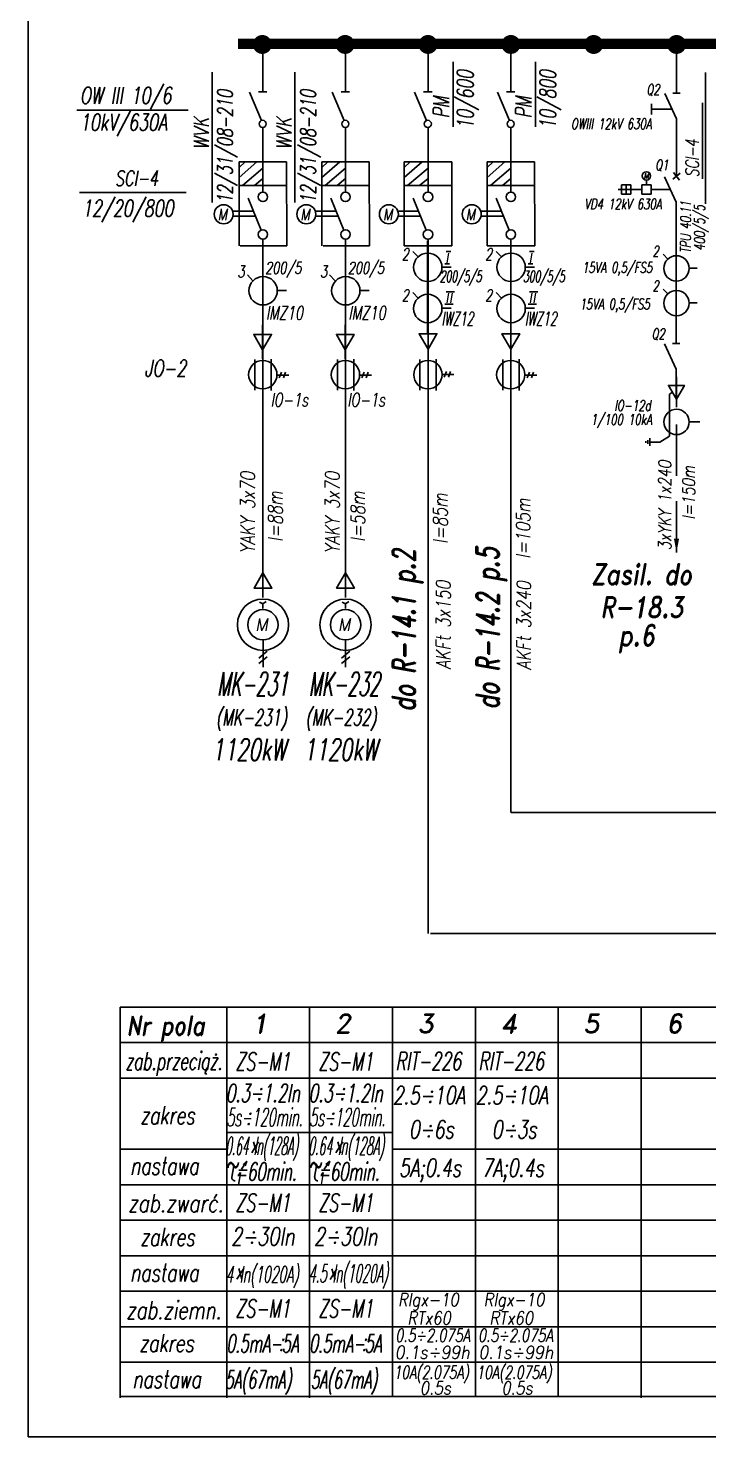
# Model space of a CAD drawing. Header units: millimetres. Extents: x 0 to 420, y 0 to 295.
# Drawn here: x 0 to 84.5, y 0 to 174.9 of the extents above; entities that cross this region are included whole.
import ezdxf
from ezdxf.enums import TextEntityAlignment as Align

# ---------------------------------------------------------------- set-up
doc = ezdxf.new("R2010")
doc.units = ezdxf.units.MM
doc.linetypes.add('HIDDEN', pattern=[9.525, 6.35, -3.175])
doc.layers.add('LINIE', color=7, linetype='Continuous')
doc.layers.add('STYKI', color=7, linetype='Continuous')
doc.styles.add('ROMAND', font='romand', dxfattribs={"width": 0.7, "oblique": 10, "height": 3.5})
doc.styles.add('ROMANS', font='romans', dxfattribs={"width": 0.7, "oblique": 10, "height": 3.8})

# ---------------------------------------------------------------- blocks, each defined once
blk = doc.blocks.new('3')
at = {"color": 7}
blk.add_line((0, 8.61), (0, -2.22), dxfattribs=at)
blk.add_line((3.06, 3.05), (4.99, 3.05))
blk.add_circle((0.05, 3), 3)
blk = doc.blocks.new('5')
for p, q in [((-3.19, 0), (0, 0)), ((0, 0.92), (0, -0.86)), ((7.51, 0), (10.42, 0))]:
    blk.add_line(p, q)
blk.add_circle((6.76, 0.04), 0.75)
at = {"layer": 'STYKI'}
blk.add_line((0.07, 2.82), (6.07, 0.32), dxfattribs=at)
blk = doc.blocks.new('*U6')
at = {"color": 0}
mesh = blk.add_polyface(dxfattribs=at)
corners = [(0, 0), (3.75, 6.51), (-3.76, 6.5)]
mesh.append_faces([[corners[k] for k in face] for face in [(0, 1, 2)]], dxfattribs={"color": 0})
blk = doc.blocks.new('6')
at = {"color": 7}
blk.add_line((-0.47, 6.02), (-0.47, -1.14), dxfattribs=at)
at = {"xscale": 0.5, "yscale": 0.5, "zscale": 0.5}
blk.add_blockref('*U6', (-0.47, 0.77), dxfattribs=at)

msp = doc.modelspace()

# ---------------------------------------------------------------- linework, layer by layer
for p, q in [((0, 295), (0, 0)), ((0, 0), (420, 0))]:
    msp.add_line(p, q)
at = {"color": 7}
for p, q in [((29.15, 172.84), (29.15, 166.96)), ((39.42, 172.84), (39.42, 166.96)), ((49.66, 172.84), (49.66, 166.96)), ((49.66, 172.84), (49.66, 166.96)), ((59.95, 172.84), (59.95, 166.96)), ((80.54, 172.04), (80.54, 166.8)), ((52.77, 162.63), (52.77, 170.69)), ((63.01, 162.63), (63.01, 170.69)), ((22.86, 169.41), (22.86, 153.22)), ((29.15, 168.43), (29.15, 166.95)), ((33.13, 169.41), (33.13, 153.22)), ((39.42, 168.43), (39.42, 166.95)), ((49.66, 168.43), (49.66, 166.95)), ((80.54, 168.47), (80.54, 166.8)), ((80.54, 168.11), (80.54, 166.79)), ((84.11, 169.38), (84.11, 153.05)), ((80.05, 166.8), (80.98, 166.8)), ((6.04, 164.69), (14.1, 164.69)), ((11.82, 164.69), (19.89, 164.69)), ((77.43, 165.46), (77.43, 164.15)), ((83.75, 156.18), (83.75, 165.6)), ((80.51, 156.48), (80.51, 163.62)), ((29.15, 162.53), (29.15, 154.51)), ((39.42, 162.53), (39.42, 154.51)), ((49.66, 162.53), (49.66, 154.51)), ((59.95, 162.53), (59.95, 154.51)), ((26.21, 158.26), (32.09, 158.26)), ((28.42, 158.26), (26.21, 156.31)), ((26.95, 158.26), (26.21, 157.58)), ((26.21, 147.85), (26.21, 158.26)), ((29.15, 157.48), (26.61, 155.32)), ((29.15, 159.08), (29.15, 154.51)), ((32.09, 158.26), (32.11, 147.85)), ((37.22, 158.26), (36.48, 157.58)), ((38.69, 158.26), (36.48, 156.31)), ((36.48, 158.26), (42.36, 158.26)), ((36.48, 147.85), (36.48, 158.26)), ((39.42, 157.48), (36.88, 155.32)), ((39.42, 159.08), (39.42, 154.51)), ((42.36, 158.26), (42.38, 147.85)), ((47.46, 158.26), (46.72, 157.58)), ((46.72, 158.26), (52.6, 158.26)), ((48.93, 158.26), (46.72, 156.31)), ((46.72, 147.85), (46.72, 158.26)), ((49.66, 157.48), (47.12, 155.32)), ((49.66, 159.08), (49.66, 154.51)), ((52.6, 158.26), (52.62, 147.85)), ((57.75, 158.26), (57.01, 157.58)), ((59.22, 158.26), (57.01, 156.31)), ((57.01, 147.85), (57.01, 158.26)), ((57.01, 158.26), (62.89, 158.26)), ((59.95, 157.48), (57.41, 155.32)), ((59.95, 159.08), (59.95, 154.51)), ((62.27, 158.26), (62.89, 158.26)), ((62.89, 158.26), (62.91, 147.85)), ((29.15, 156.19), (28.1, 155.32)), ((39.42, 156.19), (38.37, 155.32)), ((49.66, 156.19), (48.61, 155.32)), ((59.95, 156.19), (58.9, 155.32)), ((76.79, 155.42), (76.79, 156)), ((80.98, 156.85), (80.05, 156.1)), ((80.14, 156.94), (80.89, 156.01)), ((6.36, 154.48), (16.94, 154.48)), ((15.48, 154.48), (19.62, 154.48)), ((26.21, 155.32), (32.09, 155.32)), ((36.48, 155.32), (42.36, 155.32)), ((46.72, 155.32), (52.6, 155.32)), ((46.72, 155.32), (52.6, 155.32)), ((57.01, 155.32), (62.89, 155.32)), ((73.69, 155.42), (74.85, 155.42)), ((73.69, 154.26), (73.69, 155.42)), ((73.69, 154.26), (74.85, 154.26)), ((74.85, 154.26), (74.85, 155.42)), ((76.22, 155.42), (77.37, 155.42)), ((76.22, 154.26), (76.22, 155.42)), ((76.22, 154.26), (77.37, 154.26)), ((77.37, 154.26), (77.37, 155.42)), ((25.39, 152.15), (28, 152.15)), ((35.66, 152.15), (38.27, 152.15)), ((45.91, 152.15), (48.52, 152.15)), ((56.2, 152.15), (58.81, 152.15)), ((80.48, 135.73), (80.48, 153.3)), ((25.43, 151.51), (28.26, 151.51)), ((35.69, 151.51), (38.53, 151.51)), ((45.95, 151.51), (48.79, 151.51)), ((56.24, 151.51), (59.08, 151.51)), ((29.15, 148.67), (29.15, 146.91)), ((29.15, 148.67), (29.15, 127.9)), ((39.42, 148.67), (39.42, 146.91)), ((39.42, 148.67), (39.42, 127.9)), ((49.66, 148.67), (49.66, 146.91)), ((49.66, 148.67), (49.66, 127.27)), ((59.95, 148.67), (59.95, 146.91)), ((59.95, 148.67), (59.95, 127.27)), ((32.11, 147.85), (26.35, 147.85)), ((42.38, 147.85), (36.62, 147.85)), ((46.86, 147.85), (46.72, 147.85)), ((52.62, 147.85), (46.86, 147.85)), ((48.46, 146.43), (47.78, 147.15)), ((51.93, 147.12), (52.48, 147.12)), ((57.15, 147.85), (57.01, 147.85)), ((62.91, 147.85), (57.15, 147.85)), ((58.81, 146.43), (58.13, 147.15)), ((62.27, 147.12), (62.83, 147.12)), ((51.75, 145.59), (52.31, 145.59)), ((62.1, 145.59), (62.66, 145.59)), ((79.47, 146.15), (78.87, 146.8)), ((27.92, 143.51), (27.23, 144.24)), ((38.12, 143.51), (37.44, 144.24)), ((48.46, 141.31), (47.78, 142.04)), ((51.93, 142.12), (52.48, 142.12)), ((52.4, 142.12), (52.95, 142.12)), ((58.81, 141.31), (58.13, 142.04)), ((62.27, 142.12), (62.83, 142.12)), ((62.74, 142.12), (63.3, 142.12)), ((79.47, 141.84), (78.87, 142.48)), ((51.75, 140.59), (52.31, 140.59)), ((52.22, 140.59), (52.78, 140.59)), ((62.1, 140.59), (62.66, 140.59)), ((62.57, 140.59), (63.13, 140.59)), ((82.09, 140.75), (83.11, 140.75)), ((29.15, 134.73), (29.15, 128.93)), ((39.41, 134.73), (39.41, 128.93)), ((49.66, 134.73), (49.66, 128.93)), ((59.95, 134.73), (59.95, 128.93)), ((80.01, 135.73), (80.95, 135.73)), ((28.14, 133.74), (28.14, 129.91)), ((30.18, 133.77), (30.18, 129.89)), ((38.4, 133.74), (38.4, 129.91)), ((40.44, 133.77), (40.44, 129.89)), ((48.65, 133.74), (48.65, 129.91)), ((50.69, 133.77), (50.69, 129.89)), ((58.94, 133.74), (58.94, 129.91)), ((60.98, 133.77), (60.98, 129.89)), ((30.92, 131.8), (32.39, 131.8)), ((31.45, 132.17), (31.17, 131.45)), ((31.95, 132.17), (31.71, 131.45)), ((41.18, 131.8), (42.66, 131.8)), ((41.72, 132.17), (41.44, 131.45)), ((42.22, 132.17), (41.97, 131.45)), ((51.41, 131.87), (52.88, 131.87)), ((51.94, 132.24), (51.66, 131.52)), ((52.44, 132.24), (52.2, 131.52)), ((61.72, 131.8), (63.19, 131.8)), ((62.25, 132.17), (61.97, 131.45)), ((62.75, 132.17), (62.51, 131.45)), ((80.5, 132.53), (80.5, 128.99)), ((80.02, 129.67), (79.66, 129.42)), ((79.66, 129.42), (79.66, 124.23)), ((29.15, 127.9), (29.16, 127.27)), ((39.42, 127.9), (39.42, 125.8)), ((29.16, 127.27), (29.16, 111.1)), ((39.42, 127.27), (39.42, 111.1)), ((49.66, 127.27), (49.66, 111.1)), ((59.95, 127.27), (59.95, 111.1)), ((82.1, 125.98), (83.42, 125.98)), ((79.66, 124.23), (78.45, 123.49)), ((76.71, 123.6), (76.71, 123.37)), ((76.97, 123.72), (76.97, 123.26)), ((77.23, 123.95), (77.23, 123.02)), ((78.45, 123.49), (77.23, 123.49)), ((29.16, 111.1), (29.16, 108.16)), ((39.42, 111.1), (39.42, 108.16)), ((49.66, 111.1), (49.66, 108.16)), ((59.95, 111.1), (59.95, 108.16)), ((59.95, 109.63), (59.95, 103.75)), ((49.66, 108.16), (49.66, 87.58)), ((59.95, 108.16), (59.95, 87.58)), ((29.16, 103.39), (28.73, 103.63)), ((29.16, 103.39), (29.56, 103.69)), ((29.16, 102.84), (29.16, 103.39)), ((39.42, 103.39), (38.99, 103.63)), ((39.42, 103.39), (39.81, 103.69)), ((39.42, 102.84), (39.42, 103.39)), ((29.18, 98.95), (29.18, 95.53)), ((39.43, 98.95), (39.43, 95.53)), ((29.7, 97.51), (28.66, 96.67)), ((29.7, 96.83), (28.66, 95.98)), ((39.95, 97.51), (38.91, 96.67)), ((39.95, 96.83), (38.91, 95.98)), ((49.66, 87.58), (49.66, 90.52)), ((59.95, 87.58), (59.95, 90.52)), ((11.44, 53.35), (11.44, 4.84)), ((11.44, 53.35), (209.89, 53.35)), ((24.67, 53.35), (24.67, 4.84)), ((34.96, 53.35), (34.96, 4.84)), ((45.25, 53.35), (45.25, 5)), ((55.54, 53.35), (55.54, 5)), ((65.83, 53.35), (65.83, 5)), ((76.12, 53.35), (76.12, 4.84)), ((11.44, 48.94), (209.89, 48.94)), ((11.44, 44.53), (209.89, 44.53)), ((24.67, 37.79), (34.96, 37.79)), ((34.96, 37.79), (45.25, 37.79)), ((11.44, 35.71), (24.67, 35.71)), ((21.73, 35.71), (24.67, 35.71)), ((45.25, 35.71), (189.31, 35.71)), ((45.25, 35.71), (189.31, 35.71)), ((25.53, 33.66), (25.29, 32.23)), ((26.49, 33.24), (27.16, 34.23)), ((27.16, 34.23), (26.69, 33.82)), ((27.16, 34.23), (26.95, 33.64)), ((35.82, 33.66), (35.58, 32.23)), ((36.78, 33.24), (37.45, 34.23)), ((37.45, 34.23), (36.98, 33.82)), ((37.45, 34.23), (37.24, 33.64)), ((11.44, 31.3), (209.89, 31.3)), ((11.44, 26.89), (199.6, 26.89)), ((21.73, 26.89), (209.89, 26.89)), ((11.44, 22.48), (209.89, 22.48)), ((21.73, 22.48), (189.31, 22.48)), ((11.44, 18.07), (209.89, 18.07)), ((11.44, 13.66), (199.6, 13.66)), ((21.73, 13.66), (209.89, 13.66)), ((11.44, 9.25), (189.31, 9.25)), ((21.73, 9.25), (189.31, 9.25)), ((11.44, 5), (209.89, 5))]:
    msp.add_line(p, q, dxfattribs=at)
at = {"color": 7, "linetype": 'HIDDEN'}
for p, q in [((73.27, 154.84), (76.22, 154.84)), ((74.27, 154.26), (74.27, 155.42)), ((80.51, 125.66), (80.51, 109.62))]:
    msp.add_line(p, q, dxfattribs=at)
at = {"const_width": 1.3}
msp.add_lwpolyline([(26.06, 172.93), (114.18, 172.93)], dxfattribs=at)
at = {"color": 7}
for points, const_width in [([(28.48, 172.84, 1), (29.68, 172.84, 1)], 1.15), ([(28.55, 172.84, 1), (29.61, 172.84, 1)], 1), ([(38.77, 172.84, 1), (39.97, 172.84, 1)], 1.15), ([(49.06, 172.84, 1), (50.26, 172.84, 1)], 1.15), ([(59.35, 172.84, 1), (60.55, 172.84, 1)], 1.15), ([(69.64, 172.84, 1), (70.84, 172.84, 1)], 1.15), ([(79.93, 172.84, 1), (81.13, 172.84, 1)], 1.15)]:
    msp.add_lwpolyline(points, format="xyb", close=True, dxfattribs=dict(at, const_width=const_width))
for centre, radius in [((76.79, 156.52), 0.524), ((29.15, 153.92), 0.588), ((39.41, 153.92), 0.588), ((49.66, 153.92), 0.588), ((59.95, 153.92), 0.588), ((24.28, 151.76), 1.18), ((34.55, 151.76), 1.18), ((44.8, 151.76), 1.18), ((55.09, 151.76), 1.18), ((29.15, 149.26), 0.588), ((39.42, 149.26), 0.588), ((49.66, 149.26), 0.588), ((59.95, 149.26), 0.588), ((80.52, 140.73), 1.57), ((29.14, 131.85), 1.76), ((39.41, 131.85), 1.76), ((49.65, 131.85), 1.76), ((59.94, 131.85), 1.76), ((80.53, 125.98), 1.57), ((29.16, 100.81), 3.18), ((39.42, 100.81), 3.18), ((29.16, 100.81), 1.88), ((39.42, 100.81), 1.88)]:
    msp.add_circle(centre, radius, dxfattribs=at)
for centre in [(25.7, 32.18), (35.99, 32.18)]:
    msp.add_arc(centre, 0.405, 167.7589, 270.154, dxfattribs=at)
msp.add_solid([(80.52, 109.83), (80.2, 111.5), (80.85, 111.5)], dxfattribs=at)
at = {"layer": 'LINIE', "color": 7}
for p, q in [((79.87, 164.8), (77.43, 164.8)), ((79.75, 154.84), (77.37, 154.84)), ((49.66, 92.5), (49.66, 62.5)), ((59.95, 92.5), (59.95, 77.5)), ((59.98, 77.5), (320.73, 77.5)), ((219.98, 62.5), (49.98, 62.5))]:
    msp.add_line(p, q, dxfattribs=at)
at = {"layer": 'STYKI', "color": 7}
for p, q in [((79.06, 166.76), (80.51, 163.62)), ((79.02, 156.41), (80.48, 153.27)), ((27.32, 153.78), (28.94, 149.8)), ((37.59, 153.78), (39.2, 149.8)), ((47.83, 153.78), (49.45, 149.8)), ((58.12, 153.78), (59.74, 149.8)), ((79.05, 135.68), (80.5, 132.53))]:
    msp.add_line(p, q, dxfattribs=at)

# ---------------------------------------------------------------- block references
at = {"color": 7, "zscale": 0.5879999999999999}
for name, p, xscale, yscale, rotation in [('5', (29.15, 166.96), -0.5879999999999939, 0.5879999999999939, 90), ('5', (39.42, 166.96), -0.5879999999999939, 0.5879999999999939, 90), ('5', (49.66, 166.96), -0.5879999999999939, 0.5879999999999939, 90), ('5', (59.95, 166.96), -0.5879999999999939, 0.5879999999999939, 90), ('6', (28.89, 107.72), 0.5879999999999999, 0.5879999999999999, 180), ('6', (39.14, 107.72), 0.5879999999999999, 0.5879999999999999, 180)]:
    msp.add_blockref(name, p, dxfattribs=dict(at, xscale=xscale, yscale=yscale, rotation=rotation))
at = {"color": 7}
for name, p, xscale, yscale, zscale in [('3', (49.6, 143.42), 0.5879999999999999, 0.5879999999999999, 0.5879999999999999), ('3', (59.95, 143.42), 0.5879999999999999, 0.5879999999999999, 0.5879999999999999), ('3', (80.49, 143.47), 0.523908, 0.523908, 0.523908), ('3', (29.15, 140.5), 0.5879999999999999, 0.5879999999999999, 0.5879999999999999), ('3', (39.42, 140.5), 0.5879999999999999, 0.5879999999999999, 0.5879999999999999), ('3', (49.6, 138.3), 0.5879999999999999, 0.5879999999999999, 0.5879999999999999), ('3', (59.95, 138.3), 0.5879999999999999, 0.5879999999999999, 0.5879999999999999), ('6', (29.4, 134.48), 0.5879999999999999, 0.5879999999999999, 0.5879999999999999), ('6', (39.66, 134.48), 0.5879999999999999, 0.5879999999999999, 0.5879999999999999), ('6', (49.94, 134.57), 0.5879999999999999, 0.5879999999999999, 0.5879999999999999), ('6', (60.23, 134.57), 0.5879999999999999, 0.5879999999999999, 0.5879999999999999), ('6', (80.76, 128.41), 0.523908, 0.523908, 0.523908)]:
    msp.add_blockref(name, p, dxfattribs=dict(at, xscale=xscale, yscale=yscale, zscale=zscale))

# ---------------------------------------------------------------- texts
at = {"color": 7, "oblique": 10}
for s, height, rotation, style, width, p in [('10/600', 2, 90, 'ROMAND', 0.7, (55.29, 162.31)), ('10/800', 2, 90, 'ROMAND', 0.7, (65.54, 162.31)), ('12/31/08-210', 1.88, 90, 'ROMAND', 0.7, (25.39, 153.09)), ('12/31/08-210', 1.88, 90, 'ROMAND', 0.7, (35.71, 153.09)), ('PM', 2, 90, 'ROMAND', 0.7, (52.29, 163.66)), ('PM', 2, 90, 'ROMAND', 0.7, (62.53, 163.66)), ('WVK', 1.88, 90, 'ROMAND', 0.8, (22.45, 159.76)), ('WVK', 1.88, 90, 'ROMAND', 0.8, (32.72, 159.76)), ('SCI-4', 1.65, 90, 'ROMAND', 0.7, (83.28, 156.36)), ('SCI-4', 1.882, 0.2084, 'ROMAND', 0.7, (10.78, 155.28)), ('TPU 40.11', 1.31, 90, 'ROMANS', 0.7, (82.31, 146.93)), ('400/5/5', 1.31, 90, 'ROMANS', 0.7, (84.04, 147.24)), ('3xYKY 1x240', 1.5717, 90, 'ROMANS', 0.8, (79.85, 110.03)), ('YAKY 3x70', 1.764, 90, 'ROMANS', 0.8, (28.15, 109.63)), ('YAKY 3x70', 1.764, 90, 'ROMANS', 0.8, (38.67, 109.63)), ('l=150m', 1.572, 90, 'ROMANS', 0.8, (82.82, 113.86)), ('l=88m', 1.764, 90, 'ROMANS', 0.8, (31.58, 111.1)), ('l=58m', 1.764, 90, 'ROMANS', 0.8, (41.83, 111.1)), ('l=85m', 1.764, 90, 'ROMANS', 0.8, (52.07, 110.85)), ('l=105m', 1.764, 90, 'ROMANS', 0.8, (62.36, 109.01)), ('do R-14.1 p.2', 2.8224, 90, 'ROMAND', 0.7, (48.06, 90.02)), ('do R-14.2 p.5', 2.8224, 90, 'ROMAND', 0.7, (58.48, 90.28)), ('AKFt 3x150', 1.764, 90, 'ROMANS', 0.8, (52.45, 95.26)), ('AKFt 3x240', 1.764, 90, 'ROMANS', 0.8, (62.45, 95.19))]:
    msp.add_text(s, height=height, rotation=rotation, dxfattribs=dict(at, style=style, width=width)).set_placement(p)
for s, height, style, width, p in [('OW III 10/6', 2.058, 'ROMAND', 0.7, (6.43, 165.49)), ('Q2', 1.31, 'ROMANS', 0.7, (76.78, 166.6)), ('10kV/630A', 2.058, 'ROMAND', 0.7, (6.43, 162.16)), ('OWIII 12kV 630A', 1.3098, 'ROMANS', 0.7, (67.41, 162.34)), ('Q1', 1.31, 'ROMANS', 0.7, (77.88, 157.22)), ('M', 0.672, 'ROMANS', 0.8, (76.44, 156.21)), ('12/20/800', 2.058, 'ROMAND', 0.7, (6.69, 151.48)), ('M', 1.41, 'ROMANS', 0.8, (23.53, 151.02)), ('M', 1.41, 'ROMANS', 0.8, (33.8, 151.02)), ('M', 1.41, 'ROMANS', 0.8, (44.06, 151.02)), ('M', 1.41, 'ROMANS', 0.8, (54.35, 151.02)), ('VD4 12kV 630A', 1.3098, 'ROMANS', 0.7, (69.08, 152.38)), ('2', 1.47, 'ROMANS', 0.7, (46.4, 146.07)), ('I', 1.2, 'ROMANS', 0.7, (51.85, 145.75)), ('2', 1.47, 'ROMANS', 0.7, (56.75, 146.07)), ('I', 1.2, 'ROMANS', 0.7, (62.2, 145.75)), ('2', 1.31, 'ROMANS', 0.7, (77.55, 146.53)), ('3', 1.47, 'ROMANS', 0.7, (25.99, 143.93)), ('200/5', 1.47, 'ROMANS', 0.7, (29.44, 144.36)), ('3', 1.47, 'ROMANS', 0.7, (36.26, 143.93)), ('200/5', 1.47, 'ROMANS', 0.7, (39.71, 144.36)), ('15VA 0,5/FS5', 1.3098, 'ROMANS', 0.7, (68.79, 144.5)), ('200/5/5', 1.4, 'ROMANS', 0.6, (51.12, 143.35)), ('300/5/5', 1.4, 'ROMANS', 0.6, (61.46, 143.35)), ('2', 1.31, 'ROMANS', 0.7, (77.55, 142.22)), ('2', 1.47, 'ROMANS', 0.7, (46.4, 140.96)), ('I', 1.2, 'ROMANS', 0.7, (51.85, 140.76)), ('I', 1.2, 'ROMANS', 0.7, (52.32, 140.76)), ('2', 1.47, 'ROMANS', 0.7, (56.75, 140.96)), ('I', 1.2, 'ROMANS', 0.7, (62.2, 140.76)), ('I', 1.2, 'ROMANS', 0.7, (62.67, 140.76)), ('IMZ10', 1.68, 'ROMAND', 0.7, (29.51, 138.68)), ('IMZ10', 1.68, 'ROMAND', 0.7, (39.77, 138.68)), ('15VA 0,5/FS5', 1.3098, 'ROMANS', 0.7, (68.49, 139.96)), ('IWZ12', 1.68, 'ROMAND', 0.6, (51.33, 137.97)), ('IWZ12', 1.68, 'ROMAND', 0.6, (61.67, 137.97)), ('Q2', 1.31, 'ROMANS', 0.7, (77.43, 136.26)), ('JO-2', 2.058, 'ROMAND', 0.7, (14.45, 131.62)), ('IO-1s', 1.68, 'ROMAND', 0.7, (30.09, 127.89)), ('IO-1s', 1.68, 'ROMAND', 0.7, (39.63, 127.89)), ('IO-12d', 1.31, 'ROMANS', 0.7, (72.8, 127.37)), ('1/100 10kA', 1.31, 'ROMANS', 0.7, (69.87, 125.63)), ('Zasil. do', 2.586, 'ROMAND', 0.8, (69.92, 105.79)), ('R-18.3', 2.586, 'ROMAND', 0.8, (71.07, 101.69)), ('p.6', 2.586, 'ROMAND', 0.8, (73.29, 98.21)), ('Nr pola', 2.352, 'ROMAND', 0.8, (12.22, 49.88)), ('ZS-M1', 2.234, 'ROMANS', 0.65, (25.73, 45.46)), ('ZS-M1', 2.234, 'ROMANS', 0.65, (36.02, 45.46)), ('RIT-226', 2.234, 'ROMANS', 0.65, (45.63, 45.53)), ('RIT-226', 2.234, 'ROMANS', 0.65, (55.92, 45.53)), ('0.3-1.2In', 2.234, 'ROMANS', 0.63, (24.54, 41.56)), ('0.3-1.2In', 2.234, 'ROMANS', 0.63, (34.83, 41.56)), (':', 2.23, 'ROMANS', 0.7, (28.37, 41.81)), (':', 2.23, 'ROMANS', 0.7, (38.66, 41.81)), ('2.5-10A', 2.234, 'ROMANS', 0.7, (45.29, 41.28)), (':', 2.23, 'ROMANS', 0.7, (49.58, 41.48)), ('2.5-10A', 2.234, 'ROMANS', 0.7, (55.58, 41.28)), (':', 2.23, 'ROMANS', 0.7, (59.87, 41.48)), ('zakres', 2.234, 'ROMANS', 0.7, (13.9, 38.8)), ('5s-120min.', 2.234, 'ROMANS', 0.52, (24.61, 38.55)), (':', 2.23, 'ROMANS', 0.7, (27.03, 38.74)), ('5s-120min.', 2.234, 'ROMANS', 0.52, (34.9, 38.55)), (':', 2.23, 'ROMANS', 0.7, (37.32, 38.74)), ('0-6s', 2.234, 'ROMANS', 0.7, (47.29, 37.05)), (':', 2.23, 'ROMANS', 0.7, (49.4, 37.21)), ('0-3s', 2.234, 'ROMANS', 0.7, (57.58, 37.05)), (':', 2.23, 'ROMANS', 0.7, (59.69, 37.21)), ('0.64 In(128A)', 2.2344, 'ROMANS', 0.43, (24.46, 34.99)), ('0.64 In(128A)', 2.2344, 'ROMANS', 0.45, (34.75, 34.99)), ('x', 2, 'ROMANS', 0.65, (27.6, 35.27)), ('x', 2, 'ROMANS', 0.65, (38.06, 35.27)), ('nastawa', 2.234, 'ROMANS', 0.7, (12.67, 32.53)), ('~', 2.23, 'ROMANS', 0.7, (24.51, 32.77)), ('  =60min.', 2.234, 'ROMANS', 0.6, (23.86, 31.81)), ('~', 2.23, 'ROMANS', 0.7, (34.8, 32.77)), ('  =60min.', 2.234, 'ROMANS', 0.6, (34.15, 31.81)), ('5A;0.4s', 2.234, 'ROMANS', 0.7, (46.05, 32.29)), ('7A;0.4s', 2.234, 'ROMANS', 0.7, (56.34, 32.29)), ('1', 1.5, 'ROMANS', 0.7, (25.61, 31.3)), ('1', 1.5, 'ROMANS', 0.7, (25.6, 31.3)), ('1', 1.5, 'ROMANS', 0.7, (35.9, 31.3)), ('1', 1.5, 'ROMANS', 0.7, (35.89, 31.3)), ('ZS-M1', 2.234, 'ROMANS', 0.65, (25.73, 27.94)), ('ZS-M1', 2.234, 'ROMANS', 0.65, (36.02, 27.94)), ('zakres', 2.234, 'ROMANS', 0.7, (13.9, 23.69)), ('2-30In', 2.234, 'ROMANS', 0.73, (25.2, 23.76)), (':', 2.23, 'ROMANS', 0.7, (27.45, 24.01)), ('2-30In', 2.234, 'ROMANS', 0.73, (35.49, 23.76)), (':', 2.23, 'ROMANS', 0.7, (37.74, 24.01)), ('nastawa', 2.234, 'ROMANS', 0.7, (12.67, 19.27)), ('4 In(1020A)', 2, 'ROMANS', 0.56, (24.52, 19.17)), ('4.5 In(1020A)', 2.2344, 'ROMANS', 0.47, (34.81, 19.17)), ('x', 2, 'ROMANS', 0.65, (25.76, 19.56)), ('x', 2, 'ROMANS', 0.65, (37.33, 19.51)), ('RIgx-10', 1.588, 'ROMANS', 0.85, (45.92, 16.23)), ('RIgx-10', 1.588, 'ROMANS', 0.85, (56.55, 16.23)), ('ZS-M1', 2.234, 'ROMANS', 0.65, (25.73, 14.81)), ('ZS-M1', 2.234, 'ROMANS', 0.65, (36.02, 14.81)), ('RTx60', 1.588, 'ROMANS', 0.85, (47.08, 13.95)), ('RTx60', 1.588, 'ROMANS', 0.85, (57.29, 13.95)), ('zakres', 2.234, 'ROMANS', 0.7, (13.79, 10.53)), ('0.5mA-5A', 2.234, 'ROMANS', 0.58, (24.61, 10.48)), ('0.5mA-5A', 2.234, 'ROMANS', 0.58, (34.9, 10.48)), (':', 1.59, 'ROMANS', 0.85, (48.48, 11.95)), (':', 1.59, 'ROMANS', 0.85, (58.8, 11.95)), (':', 2.23, 'ROMANS', 0.7, (31.1, 10.68)), (':', 2.23, 'ROMANS', 0.7, (41.39, 10.68)), (':', 1.59, 'ROMANS', 0.85, (50.21, 9.9)), (':', 1.59, 'ROMANS', 0.85, (60.61, 9.9)), ('nastawa', 2.234, 'ROMANS', 0.7, (12.95, 6.06)), ('5A(67mA)', 2.234, 'ROMANS', 0.56, (24.44, 5.98)), ('5A(67mA)', 2.234, 'ROMANS', 0.56, (35.09, 5.98)), ('0.5s', 1.588, 'ROMANS', 0.85, (48.64, 5.27)), ('0.5s', 1.588, 'ROMANS', 0.85, (58.78, 5.27))]:
    msp.add_text(s, height=height, dxfattribs=dict(at, style=style, width=width)).set_placement(p)
for s, height, style, p in [('M', 1.53, 'ROMANS', (28.2, 100.07)), ('M', 1.53, 'ROMANS', (38.45, 100.07)), ('1    ', 2.352, 'ROMAND', (27.78, 50.13)), ('2', 2.35, 'ROMAND', (38.07, 50.13)), ('3', 2.35, 'ROMAND', (48.36, 50.13)), ('4', 2.35, 'ROMAND', (58.65, 50.13)), ('5', 2.35, 'ROMAND', (68.94, 50.13)), ('6', 2.35, 'ROMAND', (79.23, 50.13))]:
    msp.add_text(s, height=height, dxfattribs=dict(at, style=style)).set_placement(p)
at = {"color": 6, "style": 'ROMAND', "oblique": 10}
for s, width, p, p2 in [('MK-231', 0.520661, (23.46, 91.99), (32.28, 91.99)), ('MK-232', 0.496063, (34.83, 91.99), (43.65, 91.99))]:
    msp.add_text(s, height=2.94, dxfattribs=dict(at, width=width)).set_placement(p, p2, align=Align.FIT)
at = {"color": 7, "oblique": 10}
for s, height, style, width, p, p2 in [('(MK-231)', 2, 'ROMAND', 0.597484, (23.33, 88.31), (32.15, 88.31)), ('(MK-232)', 2, 'ROMAND', 0.597484, (34.45, 88.31), (43.27, 88.31)), ('1120kW', 2.705, 'ROMAND', 0.580494, (22.8, 83.95), (32, 83.95)), ('1120kW', 2.705, 'ROMAND', 0.580494, (34.18, 83.95), (43.37, 83.95)), ('zab.zwarć.', 2.234, 'ROMANS', 0.697183, (12.39, 27.89), (24.26, 27.89)), ('zab.ziemn.', 2.234, 'ROMANS', 0.681124, (12.17, 14.62), (23.98, 14.62)), ('0.5-2.075A', 1.588, 'ROMANS', 0.670935, (45.6, 11.81), (54.88, 11.81)), ('0.5-2.075A', 1.588, 'ROMANS', 0.670935, (55.88, 11.81), (65.16, 11.81)), ('0.1s-99h', 1.588, 'ROMANS', 0.829602, (45.54, 9.7), (54.83, 9.7)), ('0.1s-99h', 1.588, 'ROMANS', 0.829602, (55.94, 9.7), (65.22, 9.7)), ('10A(2.075A)', 1.5876, 'ROMANS', 0.65044, (45.39, 7.21), (54.73, 7.21)), ('10A(2.075A)', 1.5876, 'ROMANS', 0.65044, (55.67, 7.21), (65.01, 7.21))]:
    msp.add_text(s, height=height, dxfattribs=dict(at, style=style, width=width)).set_placement(p, p2, align=Align.FIT)
at = {"color": 7, "style": 'ROMANS', "oblique": 10, "width": 0.565645}
msp.add_text('zab.przeciąż.', height=2.2344, rotation=0.2664, dxfattribs=at).set_placement((12.06, 45.52), (24.09, 45.57), align=Align.FIT)

doc.saveas('drawing.dxf')
